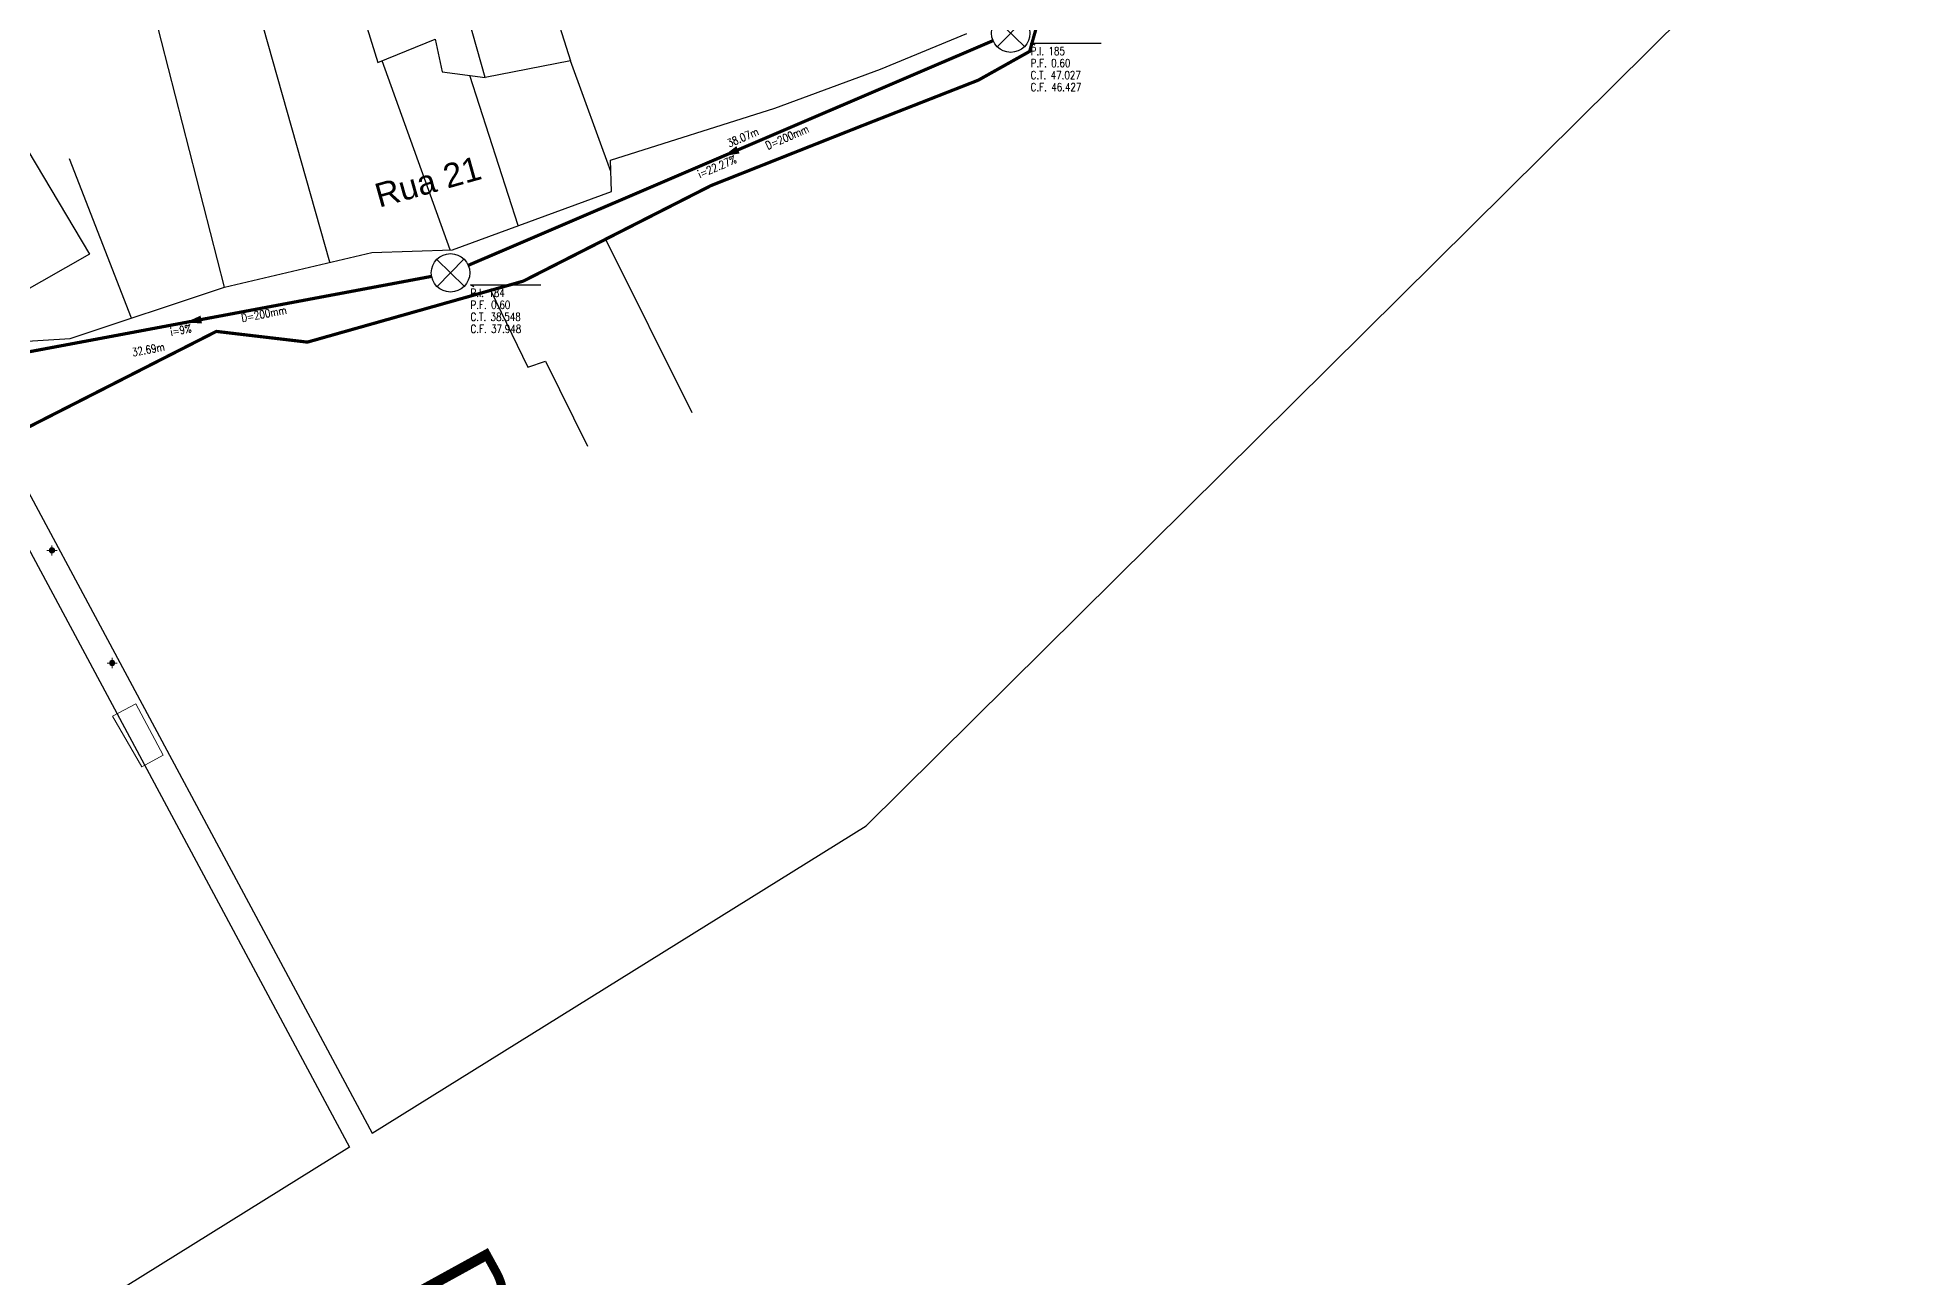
# Model space of a CAD drawing. Extents: x -289 to 361868, y -200 to 7352041.
# Drawn here: x 361635 to 361751.8, y 7351616.7 to 7351694.2 of the extents above; entities that cross this region are included whole.
import ezdxf
from ezdxf.enums import TextEntityAlignment as Align

# ---------------------------------------------------------------- set-up
doc = ezdxf.new("R2010")
doc.units = 0
doc.layers.add('LT-LUMINÁRIA', color=2, linetype='Continuous', lineweight=13)
doc.layers.add('LT-RAMPA', color=12, linetype='Continuous', lineweight=9)
for name, color, linetype in [('PONTOS-Caixas - Esgoto_U', 1, 'Continuous'), ('PS_IND_COMPRIMENTO', 7, 'Continuous'), ('PS_IND_DIAMETRO', 7, 'Continuous'), ('PS_IND_FLUXO', 3, 'Continuous'), ('PS_IND_INCLINACAO', 7, 'Continuous'), ('PS_PONTOS_IDENTIFICACAO_LIN', 7, 'Continuous'), ('PS_PONTOS_IDENTIFICACAO_TXT', 7, 'Continuous'), ('quadrasultima', 250, 'Continuous'), ('TUBO_PVC', 1, 'Continuous'), ('ZZ-Carimbo Texto', 7, 'Continuous')]:
    doc.layers.add(name, color=color, linetype=linetype)
doc.styles.add('CARIMBO', font='arial.ttf', dxfattribs={"height": 2})
doc.styles.add('ROMANS', font='ROMANS.shx', dxfattribs={"height": 2})

# ---------------------------------------------------------------- blocks, each defined once
blk = doc.blocks.new('LUMINARIA')
at = {"layer": 'LT-LUMINÁRIA'}
blk.add_hatch(color=256, dxfattribs=at).paths.add_polyline_path([(319797.65, 7393681.7), (319797.7, 7393682.05), (319797.65, 7393682.4), (319797.49, 7393682.71), (319797.24, 7393682.96), (319796.92, 7393683.12), (319796.58, 7393683.18), (319796.23, 7393683.12), (319795.91, 7393682.96), (319795.66, 7393682.71), (319795.5, 7393682.4), (319795.45, 7393682.05), (319795.5, 7393681.7), (319795.66, 7393681.39), (319795.91, 7393681.14), (319796.23, 7393680.98), (319796.58, 7393680.92), (319796.92, 7393680.98), (319797.24, 7393681.14), (319797.49, 7393681.39)])
for p, q in [((319794.4, 7393682.05), (319795.45, 7393682.05)), ((319796.58, 7393683.18), (319796.58, 7393684.22)), ((319796.58, 7393679.87), (319796.58, 7393680.92)), ((319797.7, 7393682.05), (319798.75, 7393682.05))]:
    blk.add_line(p, q, dxfattribs=at)
blk.add_ellipse((319796.58, 7393682.05), major_axis=(-0.798, 0.798), ratio=1, dxfattribs=at)
blk = doc.blocks.new('*U13', base_point=(4191.731, 1118.971))
for p, q in [((4191.559, 1119.139), (4191.902, 1118.803)), ((4191.898, 1119.143), (4191.563, 1118.8))]:
    blk.add_line(p, q)
blk.add_circle((4191.731, 1118.971), 0.24)

msp = doc.modelspace()

# ---------------------------------------------------------------- linework, layer by layer
at = {"color": 251, "true_color": 0x636466, "const_width": 0.2}
msp.add_lwpolyline([(361632.71, 7351668.96), (361646.15, 7351675.81), (361651.84, 7351675.14), (361665.32, 7351678.95), (361677.07, 7351684.93), (361686.48, 7351688.66), (361693.75, 7351691.51), (361696.96, 7351693.31), (361699.56, 7351702.6), (361704.55, 7351705.75), (361709.54, 7351708.68), (361713.61, 7351704.18), (361720.14, 7351709.87), (361732.2, 7351706.76), (361738.55, 7351718.76), (361741.56, 7351722.58), (361744.7, 7351733.34), (361749.15, 7351744.54), (361751.63, 7351751.3), (361751.26, 7351752.18), (361757.26, 7351763.11)], dxfattribs=at)
at = {"layer": 'LT-RAMPA', "color": 0, "elevation": 35.98}
msp.add_lwpolyline([(361641.49, 7351648.6), (361639.67, 7351651.76), (361641.13, 7351652.54), (361642.83, 7351649.33), (361641.49, 7351648.6)], dxfattribs=at)
at = {"layer": 'PS_IND_FLUXO'}
for points in [[(361678.74, 7351687.16, 0.5, 0, 0), (361677.82, 7351686.76, 0, 0, 0)], [(361645.21, 7351676.55, 0.5, 0, 0), (361644.23, 7351676.37, 0, 0, 0)]]:
    msp.add_lwpolyline(points, format="xyseb", dxfattribs=at)
at = {"layer": 'PS_PONTOS_IDENTIFICACAO_LIN', "linetype": 'Continuous'}
for points in [[(361697.3, 7351693.69), (361697.02, 7351693.83), (361701.42, 7351693.83)], [(361662.24, 7351678.6), (361662.03, 7351678.72), (361666.43, 7351678.72)]]:
    msp.add_lwpolyline(points, dxfattribs=at)
at = {"layer": 'quadrasultima', "flags": 128}
for points in [[(361658.1, 7351707.68), (361651.82, 7351705.47), (361653.19, 7351702.42), (361656.24, 7351692.62), (361659.83, 7351694.07), (361660.25, 7351692.04), (361662.94, 7351691.67)], [(361661.61, 7351704.61), (361664.34, 7351705.15), (361668.27, 7351692.72), (361662.94, 7351691.67), (361659.59, 7351703.58), (361659.94, 7351703.84)], [(361653.25, 7351680.14), (361647.9, 7351699.01)], [(361646.67, 7351678.57), (361641.86, 7351697.38)], [(361660.75, 7351680.9), (361656.5, 7351692.72)], [(361670.79, 7351685.81), (361668.27, 7351692.72)], [(361665.01, 7351682.42), (361661.99, 7351691.8)], [(361622.53, 7351683.76), (361632.94, 7351689.54), (361638.23, 7351680.63), (361629.2, 7351675.51)], [(361640.86, 7351676.64), (361636.98, 7351686.59)], [(361670.47, 7351681.57), (361675.86, 7351670.74)], [(361663.28, 7351678.38), (361665.62, 7351673.57), (361666.71, 7351673.96), (361669.33, 7351668.64)]]:
    msp.add_lwpolyline(points, dxfattribs=at)
at = {"layer": 'quadrasultima', "color": 5, "linetype": 'ByBlock', "lineweight": 30}
for points in [[(361699.56, 7351702.6), (361696.96, 7351693.31), (361693.75, 7351691.51), (361686.48, 7351688.66), (361677.07, 7351684.93), (361665.32, 7351678.95), (361651.84, 7351675.14), (361646.15, 7351675.81), (361632.71, 7351668.96), (361655.88, 7351625.71), (361686.74, 7351644.92), (361742.34, 7351700.04)], [(361699.56, 7351702.6), (361696.96, 7351693.31), (361693.75, 7351691.51), (361686.48, 7351688.66), (361677.07, 7351684.93), (361665.32, 7351678.95), (361651.84, 7351675.14), (361646.15, 7351675.81), (361632.71, 7351668.96), (361655.88, 7351625.71), (361686.74, 7351644.92), (361742.34, 7351700.04)], [(361631.61, 7351675.03), (361637.02, 7351675.36), (361646.67, 7351678.57), (361655.86, 7351680.75), (361660.9, 7351680.9), (361670.83, 7351684.56), (361670.77, 7351686.51), (361681.05, 7351689.77), (361687.64, 7351692.2), (361693.04, 7351694.42)], [(361631.61, 7351675.03), (361637.02, 7351675.36), (361646.67, 7351678.57), (361655.86, 7351680.75), (361660.9, 7351680.9), (361670.83, 7351684.56), (361670.77, 7351686.51), (361681.05, 7351689.77), (361687.64, 7351692.2), (361693.04, 7351694.42)], [(361518.33, 7351614.89), (361523.2, 7351617.88), (361532.88, 7351624.64), (361545.32, 7351633.55), (361553.31, 7351639.43), (361555, 7351637.23), (361558.71, 7351632.73), (361567.14, 7351638.38), (361569.46, 7351635.55), (361570.29, 7351635.97), (361568.3, 7351639.98), (361570.43, 7351641.04), (361563.45, 7351651.91), (361569.17, 7351654.25), (361572.81, 7351653.03), (361575.8, 7351650.01), (361599.61, 7351660.65), (361614.12, 7351667.62), (361615.32, 7351664.91), (361629.58, 7351671.23), (361654.46, 7351624.82), (361549.72, 7351559.61)], [(361629.58, 7351671.23), (361654.46, 7351624.82), (361549.72, 7351559.61)]]:
    msp.add_lwpolyline(points, dxfattribs=at)
at = {"layer": 'TUBO_PVC', "linetype": 'Continuous', "const_width": 0.2}
for points in [[(361661.89, 7351679.94), (361694.67, 7351693.98)], [(361629.83, 7351673.67), (361659.6, 7351679.25)]]:
    msp.add_lwpolyline(points, dxfattribs=at)

# ---------------------------------------------------------------- block references
at = {"layer": 'LT-LUMINÁRIA', "xscale": 0.1463980037212967, "yscale": 0.1463980037212967, "zscale": 0.1463980037212967}
for p in [(314818.3, 6269241.83, 35.37), (314822.06, 6269234.79, 35.45)]:
    msp.add_blockref('LUMINARIA', p, dxfattribs=at)
at = {"layer": 'PONTOS-Caixas - Esgoto_U', "xscale": 5, "yscale": 5, "zscale": 5}
for p in [(361695.78, 7351694.45), (361660.78, 7351679.47)]:
    msp.add_blockref('*U13', p, dxfattribs=at)

# ---------------------------------------------------------------- texts
at = {"layer": 'PS_IND_COMPRIMENTO', "style": 'ROMANS', "width": 0.8}
for s, rotation, p in [('38.07m', 23.1865, (361679.04, 7351687.94)), ('32.69m', 10.6042, (361641.9, 7351674.68))]:
    msp.add_text(s, height=0.5, rotation=rotation, dxfattribs=at).set_placement(p, align=Align.MIDDLE_CENTER)
at = {"layer": 'PS_IND_DIAMETRO', "style": 'ROMANS', "width": 0.8}
for rotation, p in [(23.1865, (361681.81, 7351687.95)), (10.6042, (361649.12, 7351676.9))]:
    msp.add_text('D=200mm', height=0.5, rotation=rotation, dxfattribs=at).set_placement(p, align=Align.MIDDLE_CENTER)
at = {"layer": 'PS_IND_INCLINACAO', "style": 'ROMANS', "width": 0.8}
for s, rotation, p in [('i=22.27%', 23.1865, (361677.43, 7351686.1)), ('i=9%', 10.6042, (361643.93, 7351675.89))]:
    msp.add_text(s, height=0.5, rotation=rotation, dxfattribs=at).set_placement(p, align=Align.MIDDLE_CENTER)
at = {"layer": 'PS_PONTOS_IDENTIFICACAO_TXT', "style": 'ROMANS', "width": 0.8}
for s, p in [('P.I. 185', (361697.02, 7351693.08)), ('C.T. 47.027', (361697.02, 7351691.58)), ('P.F. 0.60', (361697.02, 7351692.33)), ('C.F. 46.427', (361697.02, 7351690.83)), ('P.I. 184', (361662.03, 7351677.97)), ('C.T. 38.548', (361662.03, 7351676.47)), ('P.F. 0.60', (361662.03, 7351677.22)), ('C.F. 37.948', (361662.03, 7351675.72))]:
    msp.add_text(s, height=0.5, dxfattribs=at).set_placement(p)
at = {"layer": 'ZZ-Carimbo Texto', "style": 'CARIMBO'}
for s, height, rotation, p in [('Rua 21', 1.5, 15.6581, (361659.37, 7351685.17)), ('Rua 21', 1.5, 15.6581, (361659.37, 7351685.17)), ('DIVISA', 5, 298.8288, (361666.17, 7351607.79)), ('DIVISA', 5, 298.8288, (361666.17, 7351607.79)), ('DIVISA', 5, 298.8288, (361666.17, 7351607.79))]:
    msp.add_text(s, height=height, rotation=rotation, dxfattribs=at).set_placement(p, align=Align.MIDDLE_CENTER)

doc.saveas('drawing.dxf')
